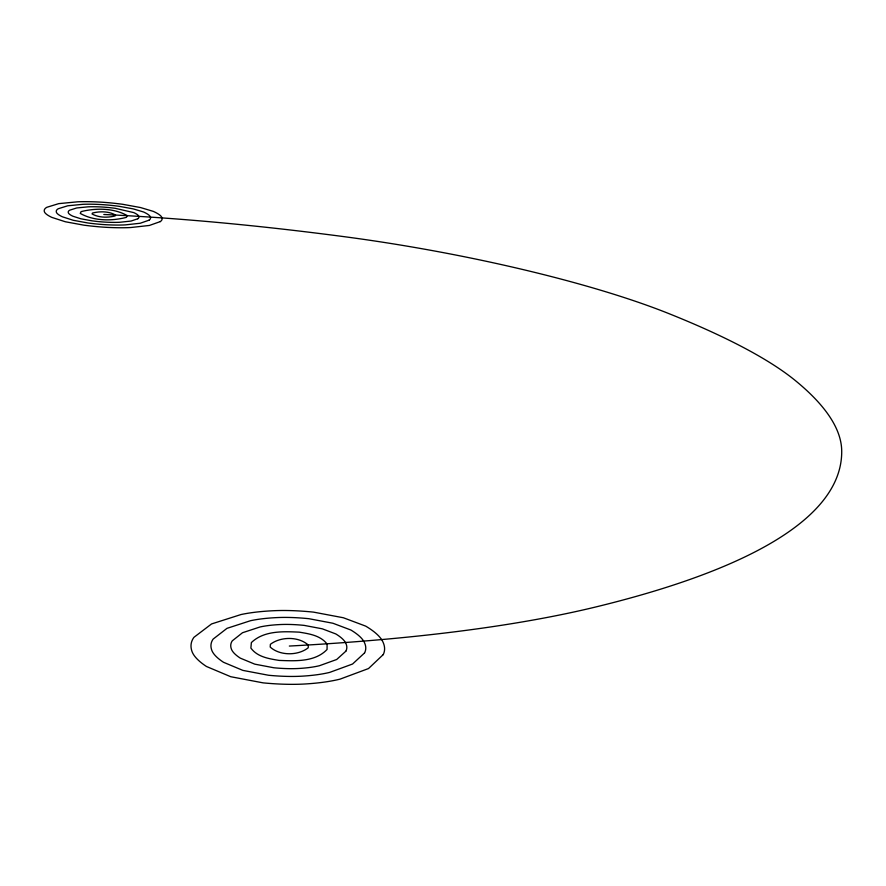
<?xml version="1.0" encoding="UTF-8"?>
<svg xmlns="http://www.w3.org/2000/svg" width="886" height="886" viewBox="0 0 886 886"><rect width="100%" height="100%" fill="white"/><g stroke="black" fill="none" stroke-linecap="round" stroke-linejoin="round"><path stroke-width="1.33" d="M289.334 646.049A1356.034 276.21 7.1 0 0 594.739 607.22A2076.252 377.214 5.8 0 0 841.7 450.564A1231.518 234.679 7.9 0 0 795.849 380.991A733.364 136.3 9.3 0 0 668.852 313.6A322.15 55.552 10.3 0 0 343.17 236.54A770.831 149.878 10.8 0 0 103.817 214.49M327.1 644.056L327.056 649.504C314.895 662.174 295.271 661.011 279.101 660.413C268.923 658.719 257.405 657.024 250.893 648.087L251.369 642.583C263.906 630.522 283.066 631.408 299.246 632.15C309.28 633.833 320.477 635.406 327.1 644.056M308.306 645.052L308.228 647.777C298.039 655.839 279.932 655.917 270.197 647.068L270.385 644.321C280.64 636.469 298.527 636.292 308.306 645.052M127.152 215.553L126.454 217.347C111.68 221.223 93.706 221.101 80.249 213.404L81.091 211.621C95.865 207.9 113.685 207.955 127.152 215.553M115.512 215.021L115.147 215.918C107.76 217.834 98.8 217.779 92.066 213.947L92.465 213.05C99.852 211.178 108.79 211.2 115.512 215.021M383.195 654.643L368.51 668.553L340.025 679.141A170.178 47.047 9.8 0 1 305.626 683.948A110.097 30.844 10 0 1 263.087 682.862L230.737 676.716L206.46 666.482A110.894 31.265 10.3 0 1 191.919 651.21A173.412 48.719 10.6 0 1 193.945 637.322L211.555 623.943L241.047 614.53A171.541 47.645 10.7 0 1 274.139 610.698A107.893 29.57 10.5 0 1 313.522 612.126L343.391 617.763L365.696 626.125A113.785 31.01 10.1 0 1 382.508 641.121A168.34 46.039 9.9 0 1 383.195 654.643M364.545 652.938L352.562 664.024L329.681 672.396A136.178 37.655 9.9 0 1 302.27 676.151A87.88 24.564 10 0 1 268.513 675.254L242.842 670.381L223.516 662.285A88.39 24.83 10.3 0 1 211.754 650.158A138.238 38.718 10.5 0 1 213.149 639.083L226.993 628.34L250.528 620.709A137.042 38.043 10.6 0 1 277.096 617.586A86.474 23.745 10.4 0 1 308.837 618.694L332.914 623.246L350.845 630.001A91.313 24.963 10.1 0 1 364.201 642.095A134.993 37.002 9.9 0 1 364.545 652.938M345.828 651.221L336.669 659.505L319.447 665.718A102.167 28.263 10 0 1 298.97 668.465A65.763 18.34 10.1 0 1 273.852 667.767L254.758 664.146L240.316 658.143A66.051 18.484 10.3 0 1 231.412 649.117A103.33 28.861 10.5 0 1 232.287 640.833L242.498 632.737L260.085 626.956A102.654 28.474 10.5 0 1 280.098 624.552A64.977 17.875 10.4 0 1 304.075 625.372L322.282 628.816L335.783 633.933A68.709 18.839 10.2 0 1 345.728 643.07A101.502 27.898 10 0 1 345.828 651.221M160.255 221.611L149.38 225.454L130.718 227.536A100.705 16.347 9.2 0 1 109.41 227.48A64.789 10.61 9.3 0 1 84.026 225.188L65.32 221.755L51.776 217.369A65.01 10.71 9.4 0 1 44.411 211.754A101.613 16.723 9.5 0 1 46.847 207.291L58.731 203.636L77.68 201.809A100.938 16.513 9.5 0 1 98.457 202.008A63.936 10.366 9.5 0 1 122.678 204.289L140.531 207.557L153.3 211.377A67.668 10.92 9.4 0 1 161.684 217.148A100.04 16.147 9.3 0 1 160.255 221.611M149.003 220.193L140.232 223.25L125.28 224.889A80.571 13.091 9.3 0 1 108.269 224.834A51.753 8.472 9.3 0 1 88.068 223.006L73.173 220.271L62.352 216.782A51.897 8.528 9.4 0 1 56.416 212.308A81.147 13.334 9.5 0 1 58.288 208.731L67.713 205.796L82.852 204.312A80.715 13.19 9.5 0 1 99.509 204.467A51.211 8.306 9.4 0 1 118.979 206.283L133.332 208.919L143.565 211.998A54.234 8.771 9.4 0 1 150.232 216.616A80.139 12.958 9.3 0 1 149.003 220.193M137.74 218.776L131.095 221.046L119.865 222.264A60.425 9.824 9.3 0 1 107.14 222.22A38.762 6.335 9.3 0 1 92.066 220.847L80.936 218.809L72.851 216.206A38.84 6.368 9.4 0 1 68.366 212.861A60.757 9.956 9.4 0 1 69.706 210.181L76.705 207.966L88.046 206.837A60.514 9.879 9.5 0 1 100.572 206.936A38.452 6.246 9.4 0 1 115.246 208.31L133.753 212.607A40.756 6.601 9.4 0 1 138.725 216.084A60.193 9.746 9.3 0 1 137.74 218.776"/></g></svg>
